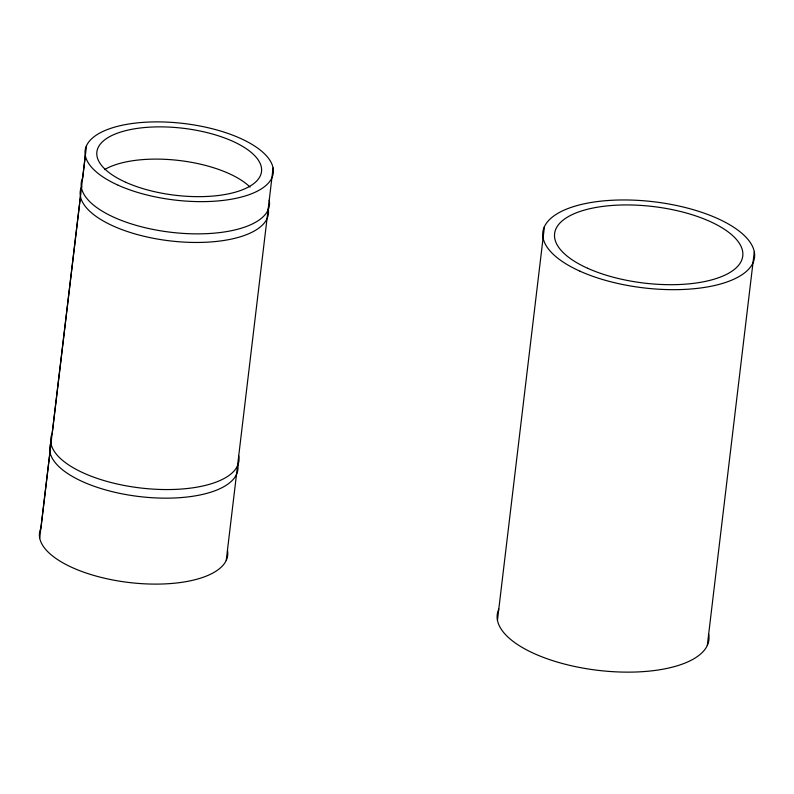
<?xml version="1.0" encoding="UTF-8"?>
<svg xmlns="http://www.w3.org/2000/svg" width="794" height="794" viewBox="0 0 794 794"><rect width="100%" height="100%" fill="white"/><g stroke="black" fill="none" stroke-linecap="round" stroke-linejoin="round"><path stroke-width="1.19" d="M39.7 538.034L49.953 452.084M50.975 443.489L80.442 196.386M81.464 187.791L85.305 155.564M86.536 145.58L82.695 177.806A94.744 38.539 6.8 0 0 170.621 232.235A94.744 38.539 6.8 0 0 269.235 200.187M226.24 560.405L273.076 167.961M497.451 620.312L544.446 226.608M707.305 645.482L754.3 251.787M708.695 634.257A106.595 43.352 6.8 0 1 597.753 670.305A106.595 43.352 6.8 0 1 498.84 609.077M104.57 169.588A82.904 33.725 6.8 0 1 179.484 160.527A82.904 33.725 6.8 0 1 250.001 187.037M268.213 208.782A94.744 38.539 6.8 0 1 169.598 240.83A94.744 38.539 6.8 0 1 81.673 186.401L52.206 433.504A94.744 38.539 6.8 0 0 140.131 487.933A94.744 38.539 6.8 0 0 238.746 455.885M237.724 464.48A94.744 38.539 6.8 0 1 139.109 496.528A94.744 38.539 6.8 0 1 51.183 442.099L40.931 528.05A94.744 38.539 6.8 0 0 128.856 582.478A94.744 38.539 6.8 0 0 227.471 550.421M580.037 271.22A106.595 43.352 6.8 0 0 752.911 263.022A106.595 43.352 6.8 0 0 613.087 200.207A106.595 43.352 6.8 0 0 580.037 271.22M587.659 268.283A94.744 38.539 6.8 0 0 741.328 260.998A94.744 38.539 6.8 0 0 617.047 205.16A94.744 38.539 6.8 0 0 587.659 268.283M125.799 182.302A82.904 33.725 6.8 0 0 260.263 175.921A82.904 33.725 6.8 0 0 151.515 127.06A82.904 33.725 6.8 0 0 125.799 182.302M118.177 185.23A94.744 38.539 6.8 0 0 271.846 177.945A94.744 38.539 6.8 0 0 147.555 122.107A94.744 38.539 6.8 0 0 118.177 185.23"/></g></svg>
